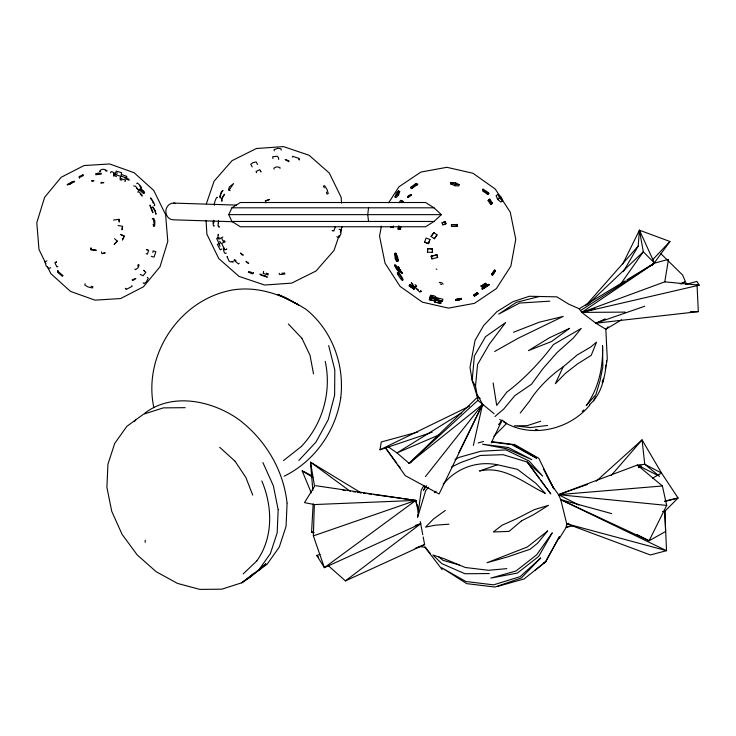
<?xml version="1.0" encoding="UTF-8"?>
<svg xmlns="http://www.w3.org/2000/svg" width="736" height="736" viewBox="0 0 736 736"><rect width="100%" height="100%" fill="white"/><g stroke="black" fill="none" stroke-linecap="round" stroke-linejoin="round"><path stroke-width="1.1" d="M334.613 394.956L334.816 369.96L328.688 345.57M340.777 397.477C344.614 364.614 332.194 330.565 306.305 309.525C284.363 295.366 258.75 285.697 232.3 290.03C179.317 299.653 142.655 355.276 153.852 407.634M432.418 252.411L427.46 252.163L427.671 248.547L432.446 248.86L432.418 252.411L432.437 248.86M427.68 248.547L427.46 252.163M589.536 404.616C601.68 394.284 604.56 377.927 606.528 362.949L606.584 360.815M393.429 225.915L393.383 227.636L390.466 227.13M420.238 521.557L420.707 523.784L324.383 567.658L313.361 535.882L314.336 504.556L304.52 502.624L314.548 486.321L310.509 462.153L361.192 492.927M145.158 542.368L145.24 540.224M213.725 220.257L213.78 223.109M278.18 509.689L277.168 532.827L270.379 553.628L258.29 570.676L265.843 564.006L260.516 568.155M287.086 503.157L286.065 526.286L279.275 547.087L267.186 564.135L241.721 582.802L221.794 589.186L199.879 589.398L177.468 583.409L156.078 571.642L137.172 554.898L122.047 534.299L111.725 511.272L106.904 487.379L107.925 464.241L114.706 443.44L126.804 426.392L143.373 414.267L163.291 407.882L185.205 407.67M218.491 221.416L218.463 223.229M221.941 199.502L221.84 201.305L221.637 198.472L224.268 194.258M313.159 503.829L311.576 532.146L313.637 533.094M623.318 271.658L638.176 246.109L639.428 230.193L669.944 241.5L654.424 262.743M480.222 398.406L477.517 397.182L475.511 386.225L477.554 364.513L489.422 344.016L505.632 322.561L485.539 336.711L474.389 355.957L472.162 380.356L477.517 397.182L477.876 400.393L494.132 413.724M605.342 369.398L605.756 365.12M368.524 207.81L367.77 214.636L368.524 221.462M122.351 227.176L122.02 229.752L122.645 226.302L118.073 225.538M263.516 272.311L263.608 271.648L263.184 273.378L267.996 274.878L268.327 273.82L266.404 273.212M417.698 516.46L421.24 490.121L424 485.3M152.867 252.476L153.097 250.884L155.857 251.73L154.017 257.122L151.266 256.275M218.592 220.717L217.976 225.694L219.181 227.277M543.499 469.163L552.662 486.404L558.514 494.666L560.74 499.643L566.729 523.802L566.122 527.5L559.71 537.804L558.072 539.387M432.17 432.207L379.96 449.816L381.257 441.986L417.781 432.041M475.511 386.225L472.162 380.356L469.982 367.439L475.051 340.382L483.653 325.524L496.828 311.724L513.029 301.65L529.34 296.268L556.858 296.847L568.762 304.18L579.232 308.761L581.744 312.395L664.764 281.842L668.49 259.357L654.497 263.129L627.127 279.726M213.661 220.45C212.511 221.242 213.394 228.335 214.25 225.667M381.386 226.081L379.555 236.136L385.048 263.203L400.071 286.378L422.335 302.146L448.454 308.108L474.453 303.352L496.377 288.595L510.876 266.092L515.761 239.274L510.269 212.216L495.245 189.032L472.981 173.264L446.862 167.302L420.863 172.068L398.94 186.815L388.663 202.759M606.528 362.949L607.283 358.892L605.82 329.24L608.166 326.747M400.982 226.449L400.412 229.512L398.995 229.264L398.02 228.924L398.59 225.869M398.995 229.264L399.565 226.21M429.346 299.653L429.741 297.878L431.811 298.08L435.27 299.11L434.875 300.886L429.346 299.653L434.875 300.886M431.416 299.856L431.811 298.08M434.948 302.11L435.353 300.27L438.628 300.647L441.232 301.456L440.818 303.296L434.948 302.11L440.818 303.296M438.224 302.487L438.628 300.647M473.349 445.446L482.595 404.368L409.133 463.349L396.98 452.898L387.734 446.485M430.183 296.875L430.523 295.357L432.538 295.476L435.721 296.544L435.372 298.062L430.183 296.875L435.372 298.062M432.188 296.994L432.538 295.476M435.482 299.524L435.97 297.62L442.916 299.202L442.428 301.107L435.482 299.524L435.97 297.62M450.542 183.77L450.846 182.454L455.602 182.795L459.126 184.598L458.822 185.914L455.023 185.748L450.542 183.77L452.447 183.908M455.391 183.669L455.602 182.795M455.023 185.748L455.326 184.432L450.846 182.454M451.536 226.421L451.462 224.517L451.536 226.421L457.194 226.154L451.573 226.302M457.065 224.489L451.435 224.636M334.613 395.204L328.192 419.778L316.011 442.023L298.88 460.414M340.777 397.716C335.717 431.149 314.64 461.251 284.151 476.21M417.551 517.555L425.693 490.608L428.545 487.232M265.714 276.018L263.249 275.236M424.58 242.199L426.061 238.041L429.907 239.448L428.564 243.616L424.58 242.199L428.564 243.616M428.426 243.607L429.907 239.448M292.321 157.062L292.569 156.317L299.193 158.433L299.184 160.052L298.945 159.188M335.358 226.614L333.868 231.021L332.12 230.543L332.782 230.626M395.02 196.898L397.477 194.276L398.627 190.882L399.712 191.572L398.562 194.966L396.106 197.588L395.02 196.898L396.529 192.768L398.627 190.882M206.347 203.808L214.066 181.222L232.024 160.669L256.386 148.516L283.434 146.602L309.046 155.232L329.332 173.08L341.21 197.441L341.55 203.099M339.176 235.354L334.024 250.415L316.066 270.968L291.714 283.121L264.666 285.034L239.044 276.405L218.758 258.557L206.89 234.195L206.062 220.616M340.28 232.125L342.12 226.752M121.155 174.515L121.762 172.804L116.224 171.037L115.626 172.748L117.604 173.107M126.224 178.02L126.804 176.373L121.615 174.542L121.035 176.198L124.513 177.247M120.281 177.827L120.069 178.379L120.787 176.401L114.273 174.073L113.565 176.051L113.767 175.49L116.555 176.493M85.174 283.737L84.732 284.988L87.952 286.92L92.478 287.96L92.92 286.709L91.117 286.295M125 181.626L125.506 180.21L120.64 178.471L120.134 179.888L121.836 180.081M137.715 266.174L138.35 264.408L139.104 265.043L138.156 267.692L135.58 269.67L134.817 269.036M442.428 301.107L435.62 299.147M114.071 174.625L114.273 174.073M120.584 176.953L120.787 176.401M563.15 366.841L555.33 383.704L565.506 373.253L577.65 363.842L591.183 355.368L596.583 342.074L590.907 346.886L577.107 355.046L563.15 366.841A53.213 21.215 -41.5 0 0 529.626 401.028L520.26 413.016M228.749 214.636L231.932 207.81L240.341 202.51L425.592 202.51L434.001 207.81L441.398 214.636L434.001 221.462L425.592 226.762L240.341 226.762L231.932 221.462L228.749 214.636L441.398 214.636M602.232 381.414L603.667 378.378M425.399 486.312L423.467 490.369L426.65 485.723M491.243 442.897L502.127 420.21L506.69 423.366L493.847 436.255M593.612 400.807L595.525 396.824M602.223 382.895L603.18 380.898M425.454 476.588L482.595 404.368L439.079 493.966L405.297 475.677L385.259 447.608M458.914 452.548L482.595 404.368M622.674 264.169L639.428 230.193L654.497 263.129L652.041 265.503M578.873 505.025L558.514 494.666L637.33 465.069L662.391 485.972L666.687 505.411L649.106 540.767L560.74 499.643L611.616 513.599M256.91 560.749C273.488 537.436 272.578 506.469 261.823 480.93M221.987 198.6L224.627 194.387M491.492 274.583L494.647 270.029L495.54 270.609L493.221 274.436L492.384 275.163L491.492 274.583L494.647 270.029M492.384 275.163L495.54 270.609M399.16 202.704L400.605 200.321L403.604 201.636M400.816 202.538L402.04 200.652M431.066 236.376L433.918 232.594L431.066 236.376L434.341 238.74L437.046 234.885L433.78 232.521M415.003 287.583L410.21 284.685L415.003 287.583L413.926 289.202L409.161 285.835L409.851 284.86L412.04 286.129M409.492 285.706L414.285 288.604L409.492 285.706L410.522 284.409M413.926 289.202L411.728 287.307L412.16 286.681M413.972 288.88L414.69 287.859M620.347 284.436L643.319 251.804L639.428 230.193M134.421 421.654L135.7 419.86M483.028 189.161L482.494 189.916L483.202 191.323L487.388 194.184L488.281 194.433L488.824 193.678L488.474 192.648L483.028 189.161L483.736 190.578L488.824 193.678M483.202 191.323L483.736 190.578M488.474 192.648L487.388 194.184M301.567 446.246C322.736 423.807 331.816 391.57 325.229 361.413M498.52 424.672L502.127 420.21L500.627 421.93M611.239 475.438L642.068 439.87L661.526 473.046L678.077 498.005L664.82 511.299L662.538 511.594M585.874 305.449L638.176 246.109M117.217 241.077L114.163 244.49L117.337 241.178L114.577 238.666M239.209 263.249L238.547 263.976L233.974 260.25L234.628 259.514L236.109 260.976M139.656 189.483L140.429 188.637L143.244 190.587L144.624 192.436L143.86 193.283M488.106 200.578L489.826 199.152L492.393 203.099L491.62 203.927L490.682 204.534L488.106 200.578L489.826 199.152M490.682 204.534L492.393 203.099M652.712 259.679L669.944 241.5M589.876 404.993C569.765 429.824 531.061 438.812 503.47 421.792M434.562 492.688L436.117 491.114M443.127 484.03L448.583 478.529A56.083 55.642 48.4 0 1 497.481 464.766L517.482 469.347L535.918 483.359L545.321 493.405C524.345 483.396 504.473 465.216 479.476 471.022L497.481 464.766M477.517 397.182L409.133 463.349L411.084 462.153M243.174 573.905L256.818 560.915M587.944 304.336L643.319 251.804L654.497 263.129L581.744 312.395L595.856 323.196L605.82 329.24L621.561 319.829M582.194 411.47L583.823 409.952M477.876 400.393L409.133 463.349L412.602 460.35M596.224 481.224L642.068 439.87L644.754 464.269L659.548 476.302L637.33 465.069L644.754 464.269L661.526 473.046L652.584 478.152M398.314 192.832L399.712 191.572M484.665 287.886L484.352 287.417C485.53 286.856 487.996 283.167 489.284 284.777L482.347 289.184L482.034 288.714L486.634 285.412L486.947 285.881L484.674 287.886L484.352 287.417L482.034 288.714M494.942 416.539L503.764 409.004L514.86 395.6L531.42 384.302L543.012 368.561L557.106 352.516L573.381 338.008L581.284 328.385L553.417 344.595A74.64 21.086 -48.3 0 1 506.902 392.04L496.708 405.435L493.138 382.95M250.314 577.162L265.843 564.006L256.091 571.863M396.63 261.455L398.158 260.857L397.56 256.68L395.885 253.239L394.809 253.469L395.149 258.722L396.63 261.455L398.158 260.857L397.063 261.087L394.8 253.469L395.885 253.239L396.538 255.42M534.943 570.437L545.505 561.752L559.443 536.664L545.689 561.826L524.004 578.984L497.435 586.463M251.666 575.432L253.432 574.006M217.506 197.552C217.056 195.252 213.679 203.219 214.351 205.261M437.8 257.388L431.986 258.925L431.14 256.266L436.954 254.73L437.57 257.572L436.954 254.73M431.986 258.925L431.37 256.082M283.535 460.543L301.438 446.421M69.552 183.945L72.008 182.031L74.373 181.185L74.63 181.672L67.445 185.003L67.197 184.515L72.008 182.031M69.8 184.432L72.257 182.519M482.347 289.184L488.842 284.906M241.877 582.682L254.306 573.004M328.55 565.91L345.423 580.879L420.707 523.784L422.768 534.741M418.37 512.661L415.812 500.416L324.383 567.658L316.738 555.432L320.022 554.429M144.817 413.181C172.169 392.26 211.361 400.513 237.912 418.885C264.822 438.858 283.461 469.421 287.031 502.918M416.65 185.104L417.211 184.699L416.125 183.466L410.513 187.386L411.608 188.609L412.234 188.223M445.335 510.416L433.504 518.99L425.528 527.123L435.151 525.219L448.969 524.179M410.513 187.386L411.157 187.956L416.769 184.037M411.792 188.499L417.873 184.285L416.125 183.466M408.572 197.147L407.56 196.595L410.596 194.47L411.277 195.215L410.596 194.47M407.799 196.944L411.176 194.635L411.617 195.022L408.241 197.331L407.56 196.595M407.992 196.981L411.028 194.856M485.705 283.305L481.74 286.074L480.921 285.991L482.365 287.022L486.33 284.243L485.705 283.305L480.921 285.991M252.982 272.955L253.515 272.596L252.706 273.838L248.382 272.302L248.658 271.418L251.896 272.568M484.352 287.417L488.971 284.308M473.708 295.044L477.416 292.551L473.708 295.044L474.38 296.157L478.179 293.673L477.416 292.551M398.176 266.956L402.344 273.194L400.163 271.4L398.176 266.956L402.031 273.396M400.163 271.4L402.344 273.194M241.721 582.802L250.166 577.291M650.642 265.632L654.497 263.129L580.492 310.574M481.546 286.93L486.33 284.243M498.005 194.387L496.101 195.592L497.573 199.355L500.738 202.014L502.651 200.808L501.142 197.027L498.005 194.387L499.477 198.15L502.651 200.808M497.573 199.355L499.477 198.15M461.444 412.951L396.98 452.898L439.254 434.847M579.232 308.761L625.177 280.904M681.554 283.94L684.498 282.173M638.793 467.71L641.774 465.989M568.109 526.369L566.122 527.5L572.774 525.752M494.656 351.495L518.319 338.164L563.279 316.397L539.387 322.175L513.516 332.258M454.986 459.614L458.96 457.406L480.948 451.223L505.945 449.908L529.12 461.049L542.653 476.082L527.243 462.024L503.019 454.682L480.369 455.464L460.699 462.539L451.554 467.029M543.904 562.966L545.873 561.899L543.738 562.681M486.947 285.881L489.127 284.538M55.826 262.283L56.626 261.869L54.85 262.761L56.874 266.874L57.85 266.386M113.5 220.046L119.057 219.273L119.324 222.07L118.818 219.392M46.938 260.866L44.96 261.832L45.991 265.521L48.686 268.649L50.664 267.683M379.96 449.816L469.55 406.162M638.554 467.176L640.624 466.21M697.047 284.777L698.317 311.641L595.856 323.196L605.231 318.835M680.22 283.903L684.388 281.971M345.423 580.879L424.626 544.612L423.182 536.94M218.288 237.774L216.66 238.519L219.19 243.662L220.828 242.917L219.613 241.325M221.941 249.007L220.248 249.78L217.368 244.389L219.052 243.616L219.981 246.293M222.842 237.038L221.444 237.673L223.799 242.512L225.198 241.877L223.992 240.405M223.072 242.77L221.656 243.404L224.811 249.881L226.946 249.145L226.228 249.237M415.067 548.357L424.626 544.612M442.014 222.778L445.262 221.61L446.016 223.68L442.768 224.848L442.051 222.962L445.262 221.61M666.687 505.411L558.514 494.666L587.622 484.408M638.287 466.55L640.449 465.787M595.856 323.196L644.736 306.231M313.361 535.882L415.812 500.416L415.831 501.924M265.402 200.919L269.578 199.502L265.346 200.808L266.128 202.878M540.739 421.222L527.234 425.666L514.455 425.822L530.343 427.579L547.612 425.454M415.233 525.449L420.707 523.784M455.75 299.478L461.297 298.319L461.472 299.304L455.934 300.463L455.75 299.478L460.488 298.558M455.934 300.463L461.472 299.304M478.198 442.952L483.515 441.462M625.177 312.11L581.744 312.395L595.038 308.816M685.823 284.4L696.891 281.419L699.2 285.163L581.744 312.395M664.774 501.51L678.077 498.005L664.718 501.096M539.608 296.442L516.341 302.34L498.75 314.088L519.644 303.039L549.82 301.171M431.14 256.266L436.733 254.904M100.501 171.194L99.507 171.488C101.062 168.296 105.018 168.884 107.162 170.982L105.276 170.807M636.888 534.548L649.106 540.767L665.583 531.502L664.82 511.299L666.531 550.684L650.357 554.953L566.729 523.802L568.956 523.287M103.04 253.285L105.22 252.788L101.964 253.736L101.485 251.868M92.451 181.019C88.476 180.946 97.17 180.329 92.92 180.973M394.8 253.469L396.465 256.91L397.56 256.68M397.063 261.087L397.008 259.578L398.093 259.348M440.266 283.93L441.536 284.519M281.879 273.268L284.676 273.01L284.786 274.068L280.131 274.5L279.34 274.289L279.229 273.231M506.81 568.634L488.621 570.29L465.318 567.502L443.606 558.514L432.888 555.008L441.922 563.684L464.922 573.74L489.32 573.556M558.514 494.666L662.391 485.972M152.692 218.546L153.769 218.463L154.919 221.039L154.624 226.338L153.29 218.886L152.214 218.978M314.336 504.556L415.812 500.416L315.551 485.677M690.313 311.696L698.317 311.641M231.932 207.81L434.001 207.81M231.932 221.462L434.001 221.462M173.521 203.09L236.495 205.105M232.898 221.72L173.356 219.816A8.363 7.618 -88.2 0 1 165.904 210.321A8.363 7.618 -88.2 0 1 175.49 203.384M455.326 184.432L459.126 184.598M110.658 172.905C110.06 168.48 121.017 177.854 113.381 173.659M427.487 248.612L432.253 248.924M664.764 281.842L699.2 285.163M435.27 299.11L429.741 297.878M438.122 301.098L441.232 301.456M491.482 442.023L511.704 444.599L536.636 458.252L512.937 444.434L491.593 441.618M125.322 178.958C122.7 173.981 133.28 182.261 127.484 179.602M418.894 546.443L425.675 547.345M342.994 490.277L345.267 490.599M353.234 491.703L355.506 492.025M357.779 492.338L361.192 492.816M363.474 493.129L365.746 493.451M368.028 493.764L371.441 494.242M373.713 494.555L415.812 500.416M133.648 185.923L135.534 186.19L138.488 190.09L136.776 188.25M398.02 228.924L400.412 229.512M265.65 276.248L267.389 277.15L262.218 275.604L259.937 274.546L260.102 274.013L262.393 275.071M435.832 297.997L437.819 298.448M459.19 564.963L443.008 560.335L438.868 556.959M535.468 429.336L537.657 429.888M436.163 269.008L436.807 269.404M566.729 523.802L666.531 550.684L560.74 499.643M146.078 253.699L147.412 254.113L148.617 250.268L146.363 249.55L147.283 249.844M430.523 295.357L433.099 296.176M126.316 179.207L126.896 179.391M339.066 229.264L341.265 230.064L340.805 234.103L339.002 237.59L336.803 236.79M416.107 286.212L416.723 286.23L415.049 284.648M137.844 192.206C137.503 189.768 142.315 194.727 142.149 196.116L140.236 193.991M420.698 291.364L421.526 291.539L420.523 290.453M136.822 183.687C136.372 180.955 141.781 187.128 141.588 188.103L139.546 185.803M311.3 492.908L302.165 470.847L311.42 475.428M437.046 234.885L434.341 238.74M514.17 444.259L538.761 458.252L553.831 488.824L546.517 474.95M409.161 285.835L411.728 287.307M419.492 291.723L420.228 292.091L419.906 291.677M499.68 419.456L501.575 420.624M302.165 470.847L312.883 477.434M397.477 194.276L398.562 194.966M232.088 261.308L233.34 261.924L230.129 261.786L229.025 261.022L227.038 256.588L227.645 257.416M493.359 271.464L494.252 272.053M492.329 273.856L493.221 274.436M247.6 262.412C251.62 265.963 243.165 259.734 246.873 261.758M414.478 286.396L415.914 287.16L415.178 286.414M418.508 290.039L416.926 288.88M350.198 491.28L310.509 462.153L312.828 490.286M125.939 288.724L125.359 288.273L126.288 289.423L132.149 286.304L131.79 285.614M412.74 284.087L411.231 282.762L413.512 285.577M418.664 291.134L415.38 287.491M140.309 274.436L143.078 275.761L145.857 272.237L143.741 270.305L144.477 271.096M147.31 277.435L148.276 278.236L146.372 281.86L144.109 283.581L143.143 282.78M229.338 190.532L228.482 189.805L229.328 186.962L233.56 183.568L229.246 189.943L230.101 190.67M412.408 286.332L414.607 288.236M416.576 184.129L417.211 184.699M316.738 555.432L318.43 556.931M219.714 447.322L234.922 461.104M660.919 253.727L682.576 275.006L686.624 284.427M442.189 569.664L424.948 547.198L427.248 549.608M288.356 323.987L301.834 338.229M226.265 253.018C224.71 255.236 222.76 249.789 223.799 247.876L224.094 248.943M424.948 547.198L430.164 553.251M539.359 478.428L527.243 462.024L550.804 493.92L540.702 480.249M262.899 462.567L273.369 485.797L278.134 509.459M385.324 447.552L396.86 463.312M398.222 465.17L400.255 467.949M478.179 293.673L474.38 296.157M411.157 187.956L411.608 188.609M485.41 286.074L485.732 286.543M219.687 237.645L220.533 238.574L218.85 239.136L217.847 237.167L218.242 234.269L218.38 234.94M483.635 284.271L484.26 285.209M235.06 461.233L245.833 477.434L252.742 495.116M151.616 200.017C147.32 192.538 157.541 207.12 153.99 205.546M489.044 199.98L491.62 203.927M324.346 187.781L323.343 186.199L324.604 185.656L327.088 189.621L328.247 193.531L326.996 194.074L326.416 192.124M260.415 170.954L261.004 171.948L259.734 169.685L256.027 171.516L256.698 172.785M477.452 395.02L483.285 405.398M257.545 164.487L256.128 161.874L252.724 162.803L250.783 164.303L252.2 166.916M400.476 271.188L398.489 266.754M45.88 263.534L38.98 249.467L36.8 222.695L44.592 197.349L61.162 177.284L84.005 165.563L109.627 163.962L134.127 172.721L153.796 190.523L165.609 214.645L167.799 241.408L160.006 266.754L143.428 286.819L120.594 298.549L94.972 300.15L70.463 291.382L50.802 273.59L47.352 266.552M301.953 338.367L310.022 355.286L313.527 373.888M152.692 201.986L153.162 203.026M416.272 502.946L418.499 508.088M218.794 226.062L218.978 226.771M446.016 223.68L442.768 224.848M396.465 256.91L397.008 259.578M458.859 299.018L459.043 300.012M458.602 298.65L458.776 299.635M153.171 224.296L153.548 226.421M152.987 212.465C151.092 206.531 147.255 199.134 152.665 212.621M278.677 159.464L278.493 157.633L277.343 156.262L272.716 156.713L272.9 158.534M281.198 150.135L281.078 148.865L278.015 148.295L274.105 149.592L274.224 150.871M280.011 168.434L279.919 167.431L276.469 166.833L273.939 168.112L274.031 169.114M457.093 224.37L457.166 226.274M439.226 282.495A2.576 1.472 12.1 0 1 443.081 284.298M397.771 270.103A4.14 0.607 56.7 0 1 394.965 264.85A4.14 0.607 56.7 0 1 398.654 269.431A4.14 0.607 56.7 0 1 398.342 270.82M397.946 272.504A4.572 0.662 56.6 0 1 401.58 276.616A4.572 0.662 56.6 0 1 402.279 279.542M602.536 345.736C603.253 366.97 598.718 388.203 586.261 405.665L595.958 394.487L600.107 380.494L602.839 366.73L602.536 345.736M90.97 248.032L90.868 249.734L96.315 250.268L90.914 249.605L90.97 248.032M219.816 196.512L220.285 198.113L220.828 193.743L222.98 190.412L221.315 191.783L219.816 196.512M285.292 159.611L288.908 161.745L288.88 160.752L285.292 159.611M124.154 236.164L122.378 240.046L124.283 236.201L120.594 234.434L124.154 236.164M552.147 532.965L538.678 556.434L517.371 573.086L490.765 578.1L515.964 571.007L536.7 554.797L552.147 532.965M155.977 214.112L155.075 210.349L152.637 206.908L154.808 210.487L155.977 214.112M547.621 530.996L537.473 543.315L530.058 549.249L507.233 557.023L487.011 562.718L527.362 546.977L547.621 530.996M57.932 270.701L57.564 272.256L62.413 276.313L63.02 275.641L58.172 271.584L57.932 270.701M139.969 189.474L139.159 190.366L139.518 189.98L143.474 193.559L144.274 192.666L140.328 189.088L139.969 189.474M540.647 558.072L521.309 577.981L494.969 587.043L466.771 583.657L441.701 567.76L465.87 581.514L493.589 584.844L520.122 576.665L540.647 558.072M521.511 520.867L509.054 531.383L493.368 531.981L501.961 525.274L516.212 518.917L534.124 509.726L548.467 505.328L533.453 514.749L521.511 520.867M569.554 328.357L551.623 341.486L528.439 350.63L549.47 337.75L569.554 328.357M101.798 182.353L100.786 183.052L103.859 182.675L101.798 182.353M135.709 278.539L132.149 279.919L132.728 280.6L135.709 278.539M82.947 174.772L79 176.695L79.571 178.121L79.414 177.505L83.361 175.582L82.947 174.772M98.127 173.19L95.68 173.742L95.735 174.708L101.228 174.147L101.172 173.181L98.127 173.19M313.867 532.395L311.576 532.146L313.84 532.441M508.208 447.47L482.522 444.222L506.975 448.794L531.815 459.641L508.208 447.47M243.11 255.015L241.555 254.647L240.525 252.991L243.11 255.015M279.45 295.053L277.601 294.52L285.614 297.574L298.77 305.072L279.45 295.053M395.287 266.8A4.14 0.607 56.7 0 0 399.216 271.961A4.14 0.607 56.7 0 0 396.465 266.68A4.14 0.607 56.7 0 0 395.287 266.8M398.066 274.712A4.572 0.662 56.6 0 0 402.417 280.398A4.572 0.662 56.6 0 0 399.363 274.583A4.572 0.662 56.6 0 0 398.066 274.712"/></g></svg>
